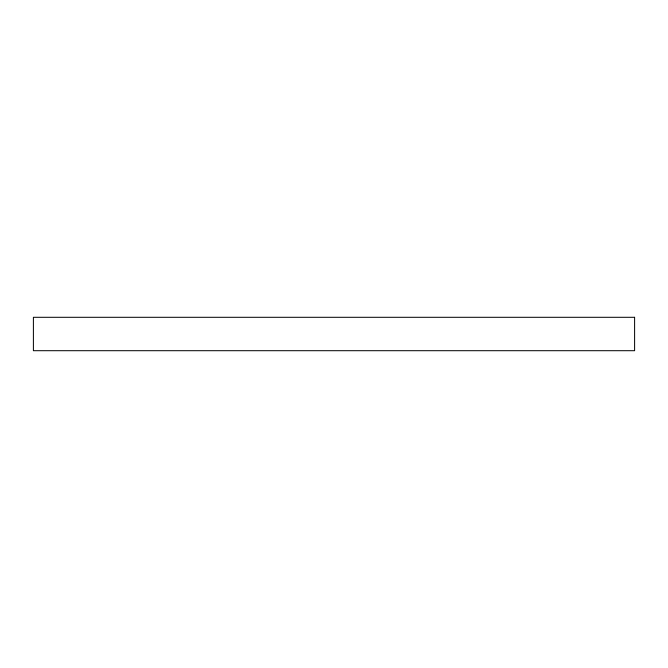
<?xml version="1.0" encoding="UTF-8"?>
<svg xmlns="http://www.w3.org/2000/svg" width="668" height="668" viewBox="0 0 668 668"><rect width="100%" height="100%" fill="white"/><g stroke="black" fill="none" stroke-linecap="round" stroke-linejoin="round"><path stroke-width="1" d="M634.6 317.3L33.4 317.3L33.4 350.7L634.6 350.7L634.6 317.3"/></g></svg>
